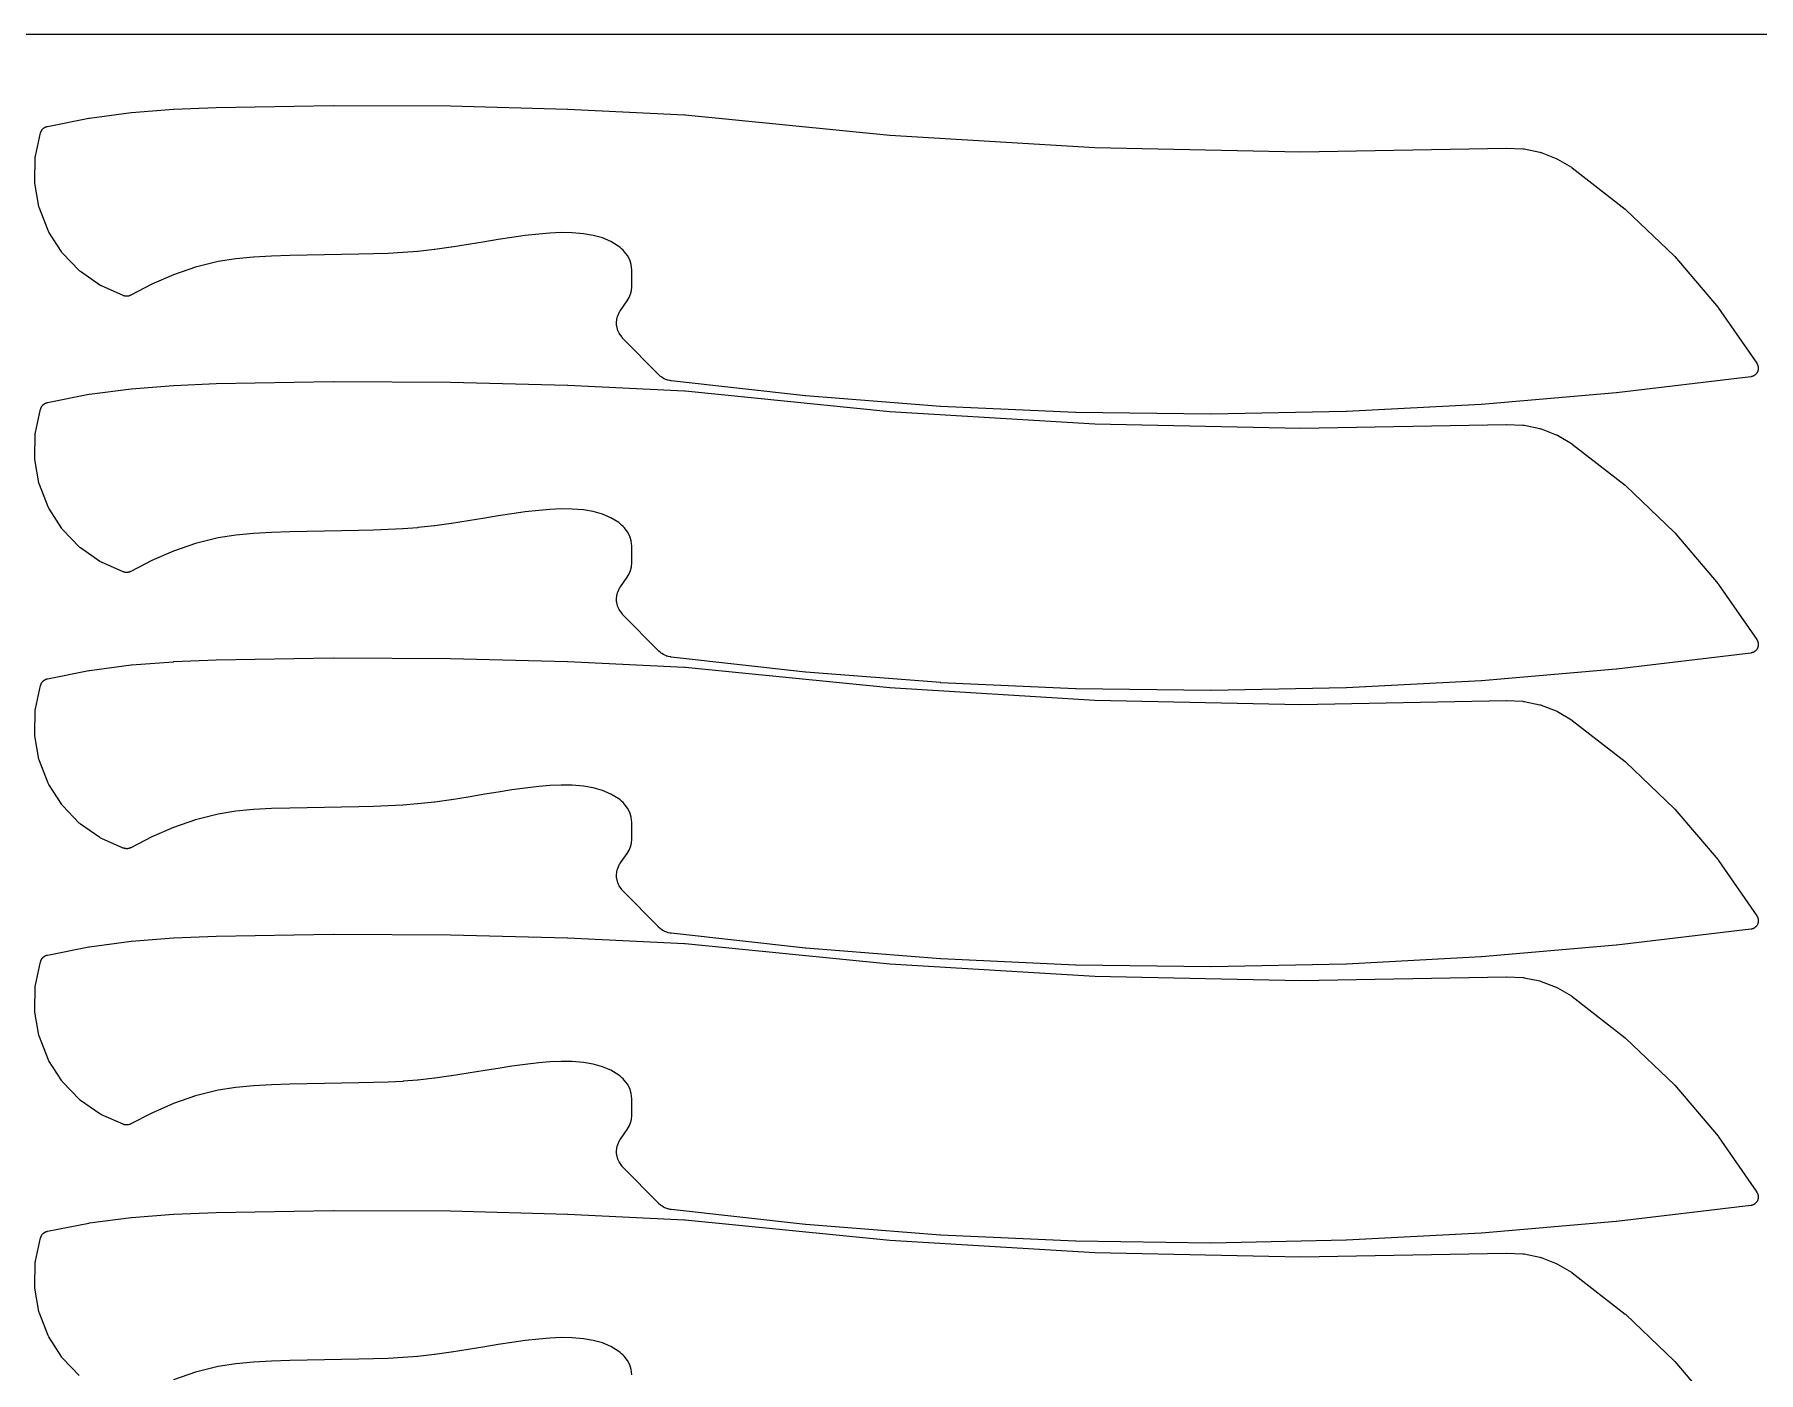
# Model space of a CAD drawing. Header units: metres. Extents: x 0 to 3000, y 0 to 1240.
# Drawn here: x 798.9 to 1198.3, y 930 to 1240 of the extents above; entities that cross this region are included whole.
import ezdxf

# ---------------------------------------------------------------- set-up
doc = ezdxf.new("R2010")
doc.units = ezdxf.units.M

msp = doc.modelspace()

# ---------------------------------------------------------------- linework, layer by layer
at = {"color": 7}
msp.add_lwpolyline([(0, 0), (3000, 0), (3000, 1240), (0, 1240), (0, 0)], close=True, dxfattribs=at)
at = {"color": 1}
for points in [[(935.02, 1169.76), (935.01, 1169.78), (935, 1169.79), (934.95, 1169.86), (934.91, 1169.92), (934.31, 1170.79), (934.22, 1170.94), (934.14, 1171.1), (934.07, 1171.26), (934.02, 1171.43), (933.77, 1172.42), (933.72, 1172.64), (933.71, 1172.87), (933.71, 1173.1), (933.81, 1174.12), (933.83, 1174.29), (933.87, 1174.47), (933.93, 1174.63), (933.99, 1174.79), (934.44, 1175.75), (934.48, 1175.82), (934.52, 1175.89), (934.53, 1175.9), (934.54, 1175.92), (934.58, 1175.99), (934.62, 1176.05), (936.2, 1178.27), (936.67, 1179.05), (936.99, 1179.83), (937.18, 1180.65), (937.25, 1181.56), (937.25, 1185.43), (937.13, 1186.68), (936.81, 1187.77), (936.28, 1188.78), (935.52, 1189.75), (935.24, 1190.03), (934.89, 1190.35), (934.54, 1190.65), (934.23, 1190.9), (932.41, 1192.02), (930.43, 1192.85), (928.28, 1193.45), (926.04, 1193.84), (923.47, 1194.06), (920.9, 1194.09), (918.3, 1193.98), (915.68, 1193.75), (912.56, 1193.39), (909.44, 1192.96), (906.31, 1192.47), (903.17, 1191.96), (899.33, 1191.32), (899.32, 1191.32), (895.47, 1190.71), (895.44, 1190.71), (891.59, 1190.17), (891.54, 1190.17), (887.67, 1189.74), (887.61, 1189.73), (884.25, 1189.47), (884.2, 1189.46), (880.84, 1189.28), (880.8, 1189.28), (877.43, 1189.16), (877.41, 1189.16), (874.04, 1189.08), (874.03, 1189.08), (870.02, 1189), (870.02, 1189), (866.02, 1188.93), (862.02, 1188.86), (858.02, 1188.77), (853.8, 1188.65), (849.62, 1188.42), (845.49, 1188.02), (841.45, 1187.38), (836.2, 1186.08), (831.06, 1184.3), (826.05, 1182.12), (821.15, 1179.58), (821.14, 1179.57), (821.14, 1179.57), (821.05, 1179.53), (820.97, 1179.5), (820.96, 1179.49), (820.96, 1179.49), (820.87, 1179.46), (820.78, 1179.43), (820.78, 1179.43), (820.77, 1179.43), (820.68, 1179.41), (820.59, 1179.39), (820.58, 1179.39), (820.58, 1179.38), (820.49, 1179.37), (820.4, 1179.36), (820.39, 1179.36), (820.38, 1179.36), (820.29, 1179.36), (820.2, 1179.35), (820.19, 1179.35), (820.19, 1179.35), (820.1, 1179.36), (820, 1179.37), (820, 1179.37), (819.99, 1179.37), (819.9, 1179.38), (819.81, 1179.4), (819.8, 1179.4), (819.8, 1179.4), (819.71, 1179.42), (819.62, 1179.45), (819.62, 1179.45), (819.61, 1179.45), (819.52, 1179.48), (819.44, 1179.51), (819.43, 1179.52), (819.43, 1179.52), (814.35, 1181.73), (814.18, 1181.82), (814.01, 1181.92), (809.51, 1185.05), (809.35, 1185.17), (809.21, 1185.31), (805.41, 1189.26), (805.28, 1189.41), (805.16, 1189.57), (802.18, 1194.23), (802.08, 1194.4), (802, 1194.58), (799.99, 1199.74), (799.93, 1199.93), (799.89, 1200.12), (798.94, 1205.52), (798.91, 1205.71), (798.91, 1205.91), (799.03, 1211.39), (799.05, 1211.59), (799.08, 1211.78), (800.29, 1217.18), (800.31, 1217.26), (800.32, 1217.33), (800.33, 1217.35), (800.34, 1217.37), (800.36, 1217.44), (800.39, 1217.51), (800.4, 1217.53), (800.41, 1217.56), (800.44, 1217.62), (800.47, 1217.69), (800.49, 1217.71), (800.5, 1217.73), (800.54, 1217.79), (800.57, 1217.86), (800.59, 1217.88), (800.6, 1217.9), (800.65, 1217.96), (800.69, 1218.02), (800.71, 1218.03), (800.72, 1218.05), (800.77, 1218.11), (800.82, 1218.16), (800.84, 1218.18), (800.86, 1218.2), (800.91, 1218.24), (800.97, 1218.29), (800.99, 1218.31), (801.01, 1218.32), (801.07, 1218.37), (801.13, 1218.41), (801.15, 1218.42), (801.17, 1218.44), (801.23, 1218.47), (801.29, 1218.51), (801.32, 1218.52), (801.34, 1218.53), (801.4, 1218.56), (801.47, 1218.6), (801.49, 1218.6), (801.52, 1218.61), (801.59, 1218.64), (801.66, 1218.66), (801.68, 1218.67), (801.7, 1218.68), (801.77, 1218.69), (801.85, 1218.71), (811.44, 1220.63), (811.58, 1220.65), (821.24, 1221.92), (821.34, 1221.93), (831.07, 1222.69), (831.15, 1222.7), (840.94, 1223.1), (840.97, 1223.1), (840.99, 1223.1), (868.09, 1223.57), (868.13, 1223.57), (895.24, 1223.44), (895.28, 1223.44), (922.37, 1222.72), (922.41, 1222.72), (949.49, 1221.41), (949.54, 1221.41), (949.59, 1221.41), (997.03, 1216.67), (1044.56, 1213.8), (1092.17, 1212.8), (1139.83, 1213.67), (1139.89, 1213.67), (1139.95, 1213.67), (1143.69, 1213.51), (1143.86, 1213.49), (1144.02, 1213.47), (1147.65, 1212.71), (1147.81, 1212.67), (1147.96, 1212.62), (1151.43, 1211.28), (1151.58, 1211.21), (1151.73, 1211.14), (1154.96, 1209.25), (1154.98, 1209.23), (1155.01, 1209.21), (1155.07, 1209.17), (1155.12, 1209.14), (1155.15, 1209.12), (1155.17, 1209.1), (1167.42, 1199.55), (1167.58, 1199.41), (1178.77, 1188.7), (1178.91, 1188.55), (1188.96, 1176.76), (1189.08, 1176.6), (1197.91, 1163.82), (1197.96, 1163.74), (1198.01, 1163.66), (1198.01, 1163.65), (1198.01, 1163.65), (1198.06, 1163.57), (1198.1, 1163.48), (1198.1, 1163.48), (1198.1, 1163.47), (1198.13, 1163.39), (1198.17, 1163.3), (1198.17, 1163.29), (1198.17, 1163.29), (1198.19, 1163.2), (1198.22, 1163.11), (1198.22, 1163.1), (1198.22, 1163.1), (1198.24, 1163.01), (1198.25, 1162.92), (1198.25, 1162.91), (1198.25, 1162.91), (1198.26, 1162.81), (1198.26, 1162.72), (1198.26, 1162.71), (1198.26, 1162.71), (1198.26, 1162.62), (1198.26, 1162.52), (1198.26, 1162.52), (1198.26, 1162.51), (1198.25, 1162.42), (1198.23, 1162.33), (1198.23, 1162.32), (1198.23, 1162.32), (1198.21, 1162.23), (1198.19, 1162.14), (1198.19, 1162.13), (1198.19, 1162.13), (1198.16, 1162.04), (1198.13, 1161.95), (1198.13, 1161.95), (1198.12, 1161.94), (1198.09, 1161.86), (1198.05, 1161.77), (1198.05, 1161.77), (1198.04, 1161.76), (1198, 1161.68), (1197.95, 1161.6), (1197.95, 1161.6), (1197.94, 1161.59), (1197.89, 1161.52), (1197.84, 1161.44), (1197.83, 1161.44), (1197.83, 1161.43), (1197.77, 1161.36), (1197.71, 1161.29), (1197.7, 1161.29), (1197.7, 1161.29), (1197.63, 1161.22), (1197.57, 1161.16), (1197.56, 1161.16), (1197.56, 1161.15), (1197.48, 1161.1), (1197.41, 1161.04), (1197.41, 1161.04), (1197.4, 1161.03), (1197.32, 1160.98), (1197.24, 1160.93), (1197.24, 1160.93), (1197.23, 1160.93), (1197.15, 1160.89), (1197.07, 1160.85), (1197.06, 1160.85), (1197.06, 1160.84), (1196.97, 1160.81), (1196.88, 1160.78), (1196.88, 1160.78), (1196.87, 1160.77), (1196.78, 1160.75), (1196.7, 1160.73), (1196.69, 1160.72), (1196.69, 1160.72), (1196.59, 1160.71), (1196.5, 1160.69), (1165.39, 1156.98), (1165.33, 1156.98), (1134.14, 1154.29), (1134.08, 1154.29), (1102.83, 1152.63), (1102.77, 1152.63), (1071.5, 1152), (1071.43, 1152), (1040.16, 1152.4), (1040.09, 1152.4), (1008.84, 1153.82), (1008.77, 1153.83), (977.57, 1156.28), (977.5, 1156.29), (946.37, 1159.77), (946.37, 1159.77), (946.36, 1159.77), (946.27, 1159.78), (946.17, 1159.8), (946.17, 1159.8), (946.17, 1159.8), (945.68, 1159.9), (945.52, 1159.94), (945.36, 1160), (944.9, 1160.18), (944.75, 1160.25), (944.6, 1160.33), (944.18, 1160.59), (944.04, 1160.68), (943.91, 1160.78), (943.53, 1161.11), (943.47, 1161.17), (943.41, 1161.22), (935.13, 1169.65), (935.08, 1169.71), (935.02, 1169.76)], [(935.02, 1105.76), (935.01, 1105.78), (935, 1105.79), (934.95, 1105.86), (934.91, 1105.92), (934.31, 1106.79), (934.22, 1106.94), (934.14, 1107.1), (934.07, 1107.26), (934.02, 1107.43), (933.77, 1108.42), (933.72, 1108.64), (933.71, 1108.87), (933.71, 1109.1), (933.81, 1110.12), (933.83, 1110.29), (933.87, 1110.47), (933.93, 1110.63), (933.99, 1110.79), (934.44, 1111.75), (934.48, 1111.82), (934.52, 1111.89), (934.53, 1111.9), (934.54, 1111.92), (934.58, 1111.99), (934.62, 1112.05), (936.2, 1114.27), (936.67, 1115.05), (936.99, 1115.83), (937.18, 1116.65), (937.25, 1117.56), (937.25, 1121.43), (937.13, 1122.68), (936.81, 1123.77), (936.28, 1124.78), (935.52, 1125.75), (935.24, 1126.03), (934.89, 1126.35), (934.54, 1126.65), (934.23, 1126.9), (932.41, 1128.02), (930.43, 1128.85), (928.28, 1129.45), (926.04, 1129.84), (923.47, 1130.06), (920.9, 1130.09), (918.3, 1129.98), (915.68, 1129.75), (912.56, 1129.39), (909.44, 1128.96), (906.31, 1128.47), (903.17, 1127.96), (899.33, 1127.32), (899.32, 1127.32), (895.47, 1126.71), (895.44, 1126.71), (891.59, 1126.17), (891.54, 1126.17), (887.67, 1125.74), (887.61, 1125.73), (884.25, 1125.47), (884.2, 1125.46), (880.84, 1125.28), (880.8, 1125.28), (877.43, 1125.16), (877.41, 1125.16), (874.04, 1125.08), (874.03, 1125.08), (870.02, 1125), (870.02, 1125), (866.02, 1124.93), (862.02, 1124.86), (858.02, 1124.77), (853.8, 1124.65), (849.62, 1124.42), (845.49, 1124.02), (841.45, 1123.38), (836.2, 1122.08), (831.06, 1120.3), (826.05, 1118.12), (821.15, 1115.58), (821.14, 1115.57), (821.14, 1115.57), (821.05, 1115.53), (820.97, 1115.5), (820.96, 1115.49), (820.96, 1115.49), (820.87, 1115.46), (820.78, 1115.43), (820.78, 1115.43), (820.77, 1115.43), (820.68, 1115.41), (820.59, 1115.39), (820.58, 1115.39), (820.58, 1115.38), (820.49, 1115.37), (820.4, 1115.36), (820.39, 1115.36), (820.38, 1115.36), (820.29, 1115.36), (820.2, 1115.35), (820.19, 1115.35), (820.19, 1115.35), (820.1, 1115.36), (820, 1115.37), (820, 1115.37), (819.99, 1115.37), (819.9, 1115.38), (819.81, 1115.4), (819.8, 1115.4), (819.8, 1115.4), (819.71, 1115.42), (819.62, 1115.45), (819.62, 1115.45), (819.61, 1115.45), (819.52, 1115.48), (819.44, 1115.51), (819.43, 1115.52), (819.43, 1115.52), (814.35, 1117.73), (814.18, 1117.82), (814.01, 1117.92), (809.51, 1121.05), (809.35, 1121.17), (809.21, 1121.31), (805.41, 1125.26), (805.28, 1125.41), (805.16, 1125.57), (802.18, 1130.23), (802.08, 1130.4), (802, 1130.58), (799.99, 1135.74), (799.93, 1135.93), (799.89, 1136.12), (798.94, 1141.52), (798.91, 1141.71), (798.91, 1141.91), (799.03, 1147.39), (799.05, 1147.59), (799.08, 1147.78), (800.29, 1153.18), (800.31, 1153.26), (800.32, 1153.33), (800.33, 1153.35), (800.34, 1153.37), (800.36, 1153.44), (800.39, 1153.51), (800.4, 1153.53), (800.41, 1153.56), (800.44, 1153.62), (800.47, 1153.69), (800.49, 1153.71), (800.5, 1153.73), (800.54, 1153.79), (800.57, 1153.86), (800.59, 1153.88), (800.6, 1153.9), (800.65, 1153.96), (800.69, 1154.02), (800.71, 1154.03), (800.72, 1154.05), (800.77, 1154.11), (800.82, 1154.16), (800.84, 1154.18), (800.86, 1154.2), (800.91, 1154.24), (800.97, 1154.29), (800.99, 1154.31), (801.01, 1154.32), (801.07, 1154.37), (801.13, 1154.41), (801.15, 1154.42), (801.17, 1154.44), (801.23, 1154.47), (801.29, 1154.51), (801.32, 1154.52), (801.34, 1154.53), (801.4, 1154.56), (801.47, 1154.6), (801.49, 1154.6), (801.52, 1154.61), (801.59, 1154.64), (801.66, 1154.66), (801.68, 1154.67), (801.7, 1154.68), (801.77, 1154.69), (801.85, 1154.71), (811.44, 1156.63), (811.58, 1156.65), (821.24, 1157.92), (821.34, 1157.93), (831.07, 1158.69), (831.15, 1158.7), (840.94, 1159.1), (840.97, 1159.1), (840.99, 1159.1), (868.09, 1159.57), (868.13, 1159.57), (895.24, 1159.44), (895.28, 1159.44), (922.37, 1158.72), (922.41, 1158.72), (949.49, 1157.41), (949.54, 1157.41), (949.59, 1157.41), (997.03, 1152.67), (1044.56, 1149.8), (1092.17, 1148.8), (1139.83, 1149.67), (1139.89, 1149.67), (1139.95, 1149.67), (1143.69, 1149.51), (1143.86, 1149.49), (1144.02, 1149.47), (1147.65, 1148.71), (1147.81, 1148.67), (1147.96, 1148.62), (1151.43, 1147.28), (1151.58, 1147.21), (1151.73, 1147.14), (1154.96, 1145.25), (1154.98, 1145.23), (1155.01, 1145.21), (1155.07, 1145.17), (1155.12, 1145.14), (1155.15, 1145.12), (1155.17, 1145.1), (1167.42, 1135.55), (1167.58, 1135.41), (1178.77, 1124.7), (1178.91, 1124.55), (1188.96, 1112.76), (1189.08, 1112.6), (1197.91, 1099.82), (1197.96, 1099.74), (1198.01, 1099.66), (1198.01, 1099.65), (1198.01, 1099.65), (1198.06, 1099.57), (1198.1, 1099.48), (1198.1, 1099.48), (1198.1, 1099.47), (1198.13, 1099.39), (1198.17, 1099.3), (1198.17, 1099.29), (1198.17, 1099.29), (1198.19, 1099.2), (1198.22, 1099.11), (1198.22, 1099.1), (1198.22, 1099.1), (1198.24, 1099.01), (1198.25, 1098.92), (1198.25, 1098.91), (1198.25, 1098.91), (1198.26, 1098.81), (1198.26, 1098.72), (1198.26, 1098.71), (1198.26, 1098.71), (1198.26, 1098.62), (1198.26, 1098.52), (1198.26, 1098.52), (1198.26, 1098.51), (1198.25, 1098.42), (1198.23, 1098.33), (1198.23, 1098.32), (1198.23, 1098.32), (1198.21, 1098.23), (1198.19, 1098.14), (1198.19, 1098.13), (1198.19, 1098.13), (1198.16, 1098.04), (1198.13, 1097.95), (1198.13, 1097.95), (1198.12, 1097.94), (1198.09, 1097.86), (1198.05, 1097.77), (1198.05, 1097.77), (1198.04, 1097.76), (1198, 1097.68), (1197.95, 1097.6), (1197.95, 1097.6), (1197.94, 1097.59), (1197.89, 1097.52), (1197.84, 1097.44), (1197.83, 1097.44), (1197.83, 1097.43), (1197.77, 1097.36), (1197.71, 1097.29), (1197.7, 1097.29), (1197.7, 1097.29), (1197.63, 1097.22), (1197.57, 1097.16), (1197.56, 1097.16), (1197.56, 1097.15), (1197.48, 1097.1), (1197.41, 1097.04), (1197.41, 1097.04), (1197.4, 1097.03), (1197.32, 1096.98), (1197.24, 1096.93), (1197.24, 1096.93), (1197.23, 1096.93), (1197.15, 1096.89), (1197.07, 1096.85), (1197.06, 1096.85), (1197.06, 1096.84), (1196.97, 1096.81), (1196.88, 1096.78), (1196.88, 1096.78), (1196.87, 1096.77), (1196.78, 1096.75), (1196.7, 1096.73), (1196.69, 1096.72), (1196.69, 1096.72), (1196.59, 1096.71), (1196.5, 1096.69), (1165.39, 1092.98), (1165.33, 1092.98), (1134.14, 1090.29), (1134.08, 1090.29), (1102.83, 1088.63), (1102.77, 1088.63), (1071.5, 1088), (1071.43, 1088), (1040.16, 1088.4), (1040.09, 1088.4), (1008.84, 1089.82), (1008.77, 1089.83), (977.57, 1092.28), (977.5, 1092.29), (946.37, 1095.77), (946.37, 1095.77), (946.36, 1095.77), (946.27, 1095.78), (946.17, 1095.8), (946.17, 1095.8), (946.17, 1095.8), (945.68, 1095.9), (945.52, 1095.94), (945.36, 1096), (944.9, 1096.18), (944.75, 1096.25), (944.6, 1096.33), (944.18, 1096.59), (944.04, 1096.68), (943.91, 1096.78), (943.53, 1097.11), (943.47, 1097.17), (943.41, 1097.22), (935.13, 1105.65), (935.08, 1105.71), (935.02, 1105.76)], [(935.02, 1041.76), (935.01, 1041.78), (935, 1041.79), (934.95, 1041.86), (934.91, 1041.92), (934.31, 1042.79), (934.22, 1042.94), (934.14, 1043.1), (934.07, 1043.26), (934.02, 1043.43), (933.77, 1044.42), (933.72, 1044.64), (933.71, 1044.87), (933.71, 1045.1), (933.81, 1046.12), (933.83, 1046.29), (933.87, 1046.47), (933.93, 1046.63), (933.99, 1046.79), (934.44, 1047.75), (934.48, 1047.82), (934.52, 1047.89), (934.53, 1047.9), (934.54, 1047.92), (934.58, 1047.99), (934.62, 1048.05), (936.2, 1050.27), (936.67, 1051.05), (936.99, 1051.83), (937.18, 1052.65), (937.25, 1053.56), (937.25, 1057.43), (937.13, 1058.68), (936.81, 1059.77), (936.28, 1060.78), (935.52, 1061.75), (935.24, 1062.03), (934.89, 1062.35), (934.54, 1062.65), (934.23, 1062.9), (932.41, 1064.02), (930.43, 1064.85), (928.28, 1065.45), (926.04, 1065.84), (923.47, 1066.06), (920.9, 1066.09), (918.3, 1065.98), (915.68, 1065.75), (912.56, 1065.39), (909.44, 1064.96), (906.31, 1064.47), (903.17, 1063.96), (899.33, 1063.32), (899.32, 1063.32), (895.47, 1062.71), (895.44, 1062.71), (891.59, 1062.17), (891.54, 1062.17), (887.67, 1061.74), (887.61, 1061.73), (884.25, 1061.47), (884.2, 1061.46), (880.84, 1061.28), (880.8, 1061.28), (877.43, 1061.16), (877.41, 1061.16), (874.04, 1061.08), (874.03, 1061.08), (870.02, 1061), (870.02, 1061), (866.02, 1060.93), (862.02, 1060.86), (858.02, 1060.77), (853.8, 1060.65), (849.62, 1060.42), (845.49, 1060.02), (841.45, 1059.38), (836.2, 1058.08), (831.06, 1056.3), (826.05, 1054.12), (821.15, 1051.58), (821.14, 1051.57), (821.14, 1051.57), (821.05, 1051.53), (820.97, 1051.5), (820.96, 1051.49), (820.96, 1051.49), (820.87, 1051.46), (820.78, 1051.43), (820.78, 1051.43), (820.77, 1051.43), (820.68, 1051.41), (820.59, 1051.39), (820.58, 1051.39), (820.58, 1051.38), (820.49, 1051.37), (820.4, 1051.36), (820.39, 1051.36), (820.38, 1051.36), (820.29, 1051.36), (820.2, 1051.35), (820.19, 1051.35), (820.19, 1051.35), (820.1, 1051.36), (820, 1051.37), (820, 1051.37), (819.99, 1051.37), (819.9, 1051.38), (819.81, 1051.4), (819.8, 1051.4), (819.8, 1051.4), (819.71, 1051.42), (819.62, 1051.45), (819.62, 1051.45), (819.61, 1051.45), (819.52, 1051.48), (819.44, 1051.51), (819.43, 1051.52), (819.43, 1051.52), (814.35, 1053.73), (814.18, 1053.82), (814.01, 1053.92), (809.51, 1057.05), (809.35, 1057.17), (809.21, 1057.31), (805.41, 1061.26), (805.28, 1061.41), (805.16, 1061.57), (802.18, 1066.23), (802.08, 1066.4), (802, 1066.58), (799.99, 1071.74), (799.93, 1071.93), (799.89, 1072.12), (798.94, 1077.52), (798.91, 1077.71), (798.91, 1077.91), (799.03, 1083.39), (799.05, 1083.59), (799.08, 1083.78), (800.29, 1089.18), (800.31, 1089.26), (800.32, 1089.33), (800.33, 1089.35), (800.34, 1089.37), (800.36, 1089.44), (800.39, 1089.51), (800.4, 1089.53), (800.41, 1089.56), (800.44, 1089.62), (800.47, 1089.69), (800.49, 1089.71), (800.5, 1089.73), (800.54, 1089.79), (800.57, 1089.86), (800.59, 1089.88), (800.6, 1089.9), (800.65, 1089.96), (800.69, 1090.02), (800.71, 1090.03), (800.72, 1090.05), (800.77, 1090.11), (800.82, 1090.16), (800.84, 1090.18), (800.86, 1090.2), (800.91, 1090.24), (800.97, 1090.29), (800.99, 1090.31), (801.01, 1090.32), (801.07, 1090.37), (801.13, 1090.41), (801.15, 1090.42), (801.17, 1090.44), (801.23, 1090.47), (801.29, 1090.51), (801.32, 1090.52), (801.34, 1090.53), (801.4, 1090.56), (801.47, 1090.6), (801.49, 1090.6), (801.52, 1090.61), (801.59, 1090.64), (801.66, 1090.66), (801.68, 1090.67), (801.7, 1090.68), (801.77, 1090.69), (801.85, 1090.71), (811.44, 1092.63), (811.58, 1092.65), (821.24, 1093.92), (821.34, 1093.93), (831.07, 1094.69), (831.15, 1094.7), (840.94, 1095.1), (840.97, 1095.1), (840.99, 1095.1), (868.09, 1095.57), (868.13, 1095.57), (895.24, 1095.44), (895.28, 1095.44), (922.37, 1094.72), (922.41, 1094.72), (949.49, 1093.41), (949.54, 1093.41), (949.59, 1093.41), (997.03, 1088.67), (1044.56, 1085.8), (1092.17, 1084.8), (1139.83, 1085.67), (1139.89, 1085.67), (1139.95, 1085.67), (1143.69, 1085.51), (1143.86, 1085.49), (1144.02, 1085.47), (1147.65, 1084.71), (1147.81, 1084.67), (1147.96, 1084.62), (1151.43, 1083.28), (1151.58, 1083.21), (1151.73, 1083.14), (1154.96, 1081.25), (1154.98, 1081.23), (1155.01, 1081.21), (1155.07, 1081.17), (1155.12, 1081.14), (1155.15, 1081.12), (1155.17, 1081.1), (1167.42, 1071.55), (1167.58, 1071.41), (1178.77, 1060.7), (1178.91, 1060.55), (1188.96, 1048.76), (1189.08, 1048.6), (1197.91, 1035.82), (1197.96, 1035.74), (1198.01, 1035.66), (1198.01, 1035.65), (1198.01, 1035.65), (1198.06, 1035.57), (1198.1, 1035.48), (1198.1, 1035.48), (1198.1, 1035.47), (1198.13, 1035.39), (1198.17, 1035.3), (1198.17, 1035.29), (1198.17, 1035.29), (1198.19, 1035.2), (1198.22, 1035.11), (1198.22, 1035.1), (1198.22, 1035.1), (1198.24, 1035.01), (1198.25, 1034.92), (1198.25, 1034.91), (1198.25, 1034.91), (1198.26, 1034.81), (1198.26, 1034.72), (1198.26, 1034.71), (1198.26, 1034.71), (1198.26, 1034.62), (1198.26, 1034.52), (1198.26, 1034.52), (1198.26, 1034.51), (1198.25, 1034.42), (1198.23, 1034.33), (1198.23, 1034.32), (1198.23, 1034.32), (1198.21, 1034.23), (1198.19, 1034.14), (1198.19, 1034.13), (1198.19, 1034.13), (1198.16, 1034.04), (1198.13, 1033.95), (1198.13, 1033.95), (1198.12, 1033.94), (1198.09, 1033.86), (1198.05, 1033.77), (1198.05, 1033.77), (1198.04, 1033.76), (1198, 1033.68), (1197.95, 1033.6), (1197.95, 1033.6), (1197.94, 1033.59), (1197.89, 1033.52), (1197.84, 1033.44), (1197.83, 1033.44), (1197.83, 1033.43), (1197.77, 1033.36), (1197.71, 1033.29), (1197.7, 1033.29), (1197.7, 1033.29), (1197.63, 1033.22), (1197.57, 1033.16), (1197.56, 1033.16), (1197.56, 1033.15), (1197.48, 1033.1), (1197.41, 1033.04), (1197.41, 1033.04), (1197.4, 1033.03), (1197.32, 1032.98), (1197.24, 1032.93), (1197.24, 1032.93), (1197.23, 1032.93), (1197.15, 1032.89), (1197.07, 1032.85), (1197.06, 1032.85), (1197.06, 1032.84), (1196.97, 1032.81), (1196.88, 1032.78), (1196.88, 1032.78), (1196.87, 1032.77), (1196.78, 1032.75), (1196.7, 1032.73), (1196.69, 1032.72), (1196.69, 1032.72), (1196.59, 1032.71), (1196.5, 1032.69), (1165.39, 1028.98), (1165.33, 1028.98), (1134.14, 1026.29), (1134.08, 1026.29), (1102.83, 1024.63), (1102.77, 1024.63), (1071.5, 1024), (1071.43, 1024), (1040.16, 1024.4), (1040.09, 1024.4), (1008.84, 1025.82), (1008.77, 1025.83), (977.57, 1028.28), (977.5, 1028.29), (946.37, 1031.77), (946.37, 1031.77), (946.36, 1031.77), (946.27, 1031.78), (946.17, 1031.8), (946.17, 1031.8), (946.17, 1031.8), (945.68, 1031.9), (945.52, 1031.94), (945.36, 1032), (944.9, 1032.18), (944.75, 1032.25), (944.6, 1032.33), (944.18, 1032.59), (944.04, 1032.68), (943.91, 1032.78), (943.53, 1033.11), (943.47, 1033.17), (943.41, 1033.22), (935.13, 1041.65), (935.08, 1041.71), (935.02, 1041.76)], [(935.02, 977.76), (935.01, 977.78), (935, 977.79), (934.95, 977.86), (934.91, 977.92), (934.31, 978.79), (934.22, 978.94), (934.14, 979.1), (934.07, 979.26), (934.02, 979.43), (933.77, 980.42), (933.72, 980.64), (933.71, 980.87), (933.71, 981.1), (933.81, 982.12), (933.83, 982.29), (933.87, 982.47), (933.93, 982.63), (933.99, 982.79), (934.44, 983.75), (934.48, 983.82), (934.52, 983.89), (934.53, 983.9), (934.54, 983.92), (934.58, 983.99), (934.62, 984.05), (936.2, 986.27), (936.67, 987.05), (936.99, 987.83), (937.18, 988.65), (937.25, 989.56), (937.25, 993.43), (937.13, 994.68), (936.81, 995.77), (936.28, 996.78), (935.52, 997.75), (935.24, 998.03), (934.89, 998.35), (934.54, 998.65), (934.23, 998.9), (932.41, 1000.02), (930.43, 1000.85), (928.28, 1001.45), (926.04, 1001.84), (923.47, 1002.06), (920.9, 1002.09), (918.3, 1001.98), (915.68, 1001.75), (912.56, 1001.39), (909.44, 1000.96), (906.31, 1000.47), (903.17, 999.96), (899.33, 999.32), (899.32, 999.32), (895.47, 998.71), (895.44, 998.71), (891.59, 998.17), (891.54, 998.17), (887.67, 997.74), (887.61, 997.73), (884.25, 997.47), (884.2, 997.46), (880.84, 997.28), (880.8, 997.28), (877.43, 997.16), (877.41, 997.16), (874.04, 997.08), (874.03, 997.08), (870.02, 997), (870.02, 997), (866.02, 996.93), (862.02, 996.86), (858.02, 996.77), (853.8, 996.65), (849.62, 996.42), (845.49, 996.02), (841.45, 995.38), (836.2, 994.08), (831.06, 992.3), (826.05, 990.12), (821.15, 987.58), (821.14, 987.57), (821.14, 987.57), (821.05, 987.53), (820.97, 987.5), (820.96, 987.49), (820.96, 987.49), (820.87, 987.46), (820.78, 987.43), (820.78, 987.43), (820.77, 987.43), (820.68, 987.41), (820.59, 987.39), (820.58, 987.39), (820.58, 987.38), (820.49, 987.37), (820.4, 987.36), (820.39, 987.36), (820.38, 987.36), (820.29, 987.36), (820.2, 987.35), (820.19, 987.35), (820.19, 987.35), (820.1, 987.36), (820, 987.37), (820, 987.37), (819.99, 987.37), (819.9, 987.38), (819.81, 987.4), (819.8, 987.4), (819.8, 987.4), (819.71, 987.42), (819.62, 987.45), (819.62, 987.45), (819.61, 987.45), (819.52, 987.48), (819.44, 987.51), (819.43, 987.52), (819.43, 987.52), (814.35, 989.73), (814.18, 989.82), (814.01, 989.92), (809.51, 993.05), (809.35, 993.17), (809.21, 993.31), (805.41, 997.26), (805.28, 997.41), (805.16, 997.57), (802.18, 1002.23), (802.08, 1002.4), (802, 1002.58), (799.99, 1007.74), (799.93, 1007.93), (799.89, 1008.12), (798.94, 1013.52), (798.91, 1013.71), (798.91, 1013.91), (799.03, 1019.39), (799.05, 1019.59), (799.08, 1019.78), (800.29, 1025.18), (800.31, 1025.26), (800.32, 1025.33), (800.33, 1025.35), (800.34, 1025.37), (800.36, 1025.44), (800.39, 1025.51), (800.4, 1025.53), (800.41, 1025.56), (800.44, 1025.62), (800.47, 1025.69), (800.49, 1025.71), (800.5, 1025.73), (800.54, 1025.79), (800.57, 1025.86), (800.59, 1025.88), (800.6, 1025.9), (800.65, 1025.96), (800.69, 1026.02), (800.71, 1026.03), (800.72, 1026.05), (800.77, 1026.11), (800.82, 1026.16), (800.84, 1026.18), (800.86, 1026.2), (800.91, 1026.24), (800.97, 1026.29), (800.99, 1026.31), (801.01, 1026.32), (801.07, 1026.37), (801.13, 1026.41), (801.15, 1026.42), (801.17, 1026.44), (801.23, 1026.47), (801.29, 1026.51), (801.32, 1026.52), (801.34, 1026.53), (801.4, 1026.56), (801.47, 1026.6), (801.49, 1026.6), (801.52, 1026.61), (801.59, 1026.64), (801.66, 1026.66), (801.68, 1026.67), (801.7, 1026.68), (801.77, 1026.69), (801.85, 1026.71), (811.44, 1028.63), (811.58, 1028.65), (821.24, 1029.92), (821.34, 1029.93), (831.07, 1030.69), (831.15, 1030.7), (840.94, 1031.1), (840.97, 1031.1), (840.99, 1031.1), (868.09, 1031.57), (868.13, 1031.57), (895.24, 1031.44), (895.28, 1031.44), (922.37, 1030.72), (922.41, 1030.72), (949.49, 1029.41), (949.54, 1029.41), (949.59, 1029.41), (997.03, 1024.67), (1044.56, 1021.8), (1092.17, 1020.8), (1139.83, 1021.67), (1139.89, 1021.67), (1139.95, 1021.67), (1143.69, 1021.51), (1143.86, 1021.49), (1144.02, 1021.47), (1147.65, 1020.71), (1147.81, 1020.67), (1147.96, 1020.62), (1151.43, 1019.28), (1151.58, 1019.21), (1151.73, 1019.14), (1154.96, 1017.25), (1154.98, 1017.23), (1155.01, 1017.21), (1155.07, 1017.17), (1155.12, 1017.14), (1155.15, 1017.12), (1155.17, 1017.1), (1167.42, 1007.55), (1167.58, 1007.41), (1178.77, 996.7), (1178.91, 996.55), (1188.96, 984.76), (1189.08, 984.6), (1197.91, 971.82), (1197.96, 971.74), (1198.01, 971.66), (1198.01, 971.65), (1198.01, 971.65), (1198.06, 971.57), (1198.1, 971.48), (1198.1, 971.48), (1198.1, 971.47), (1198.13, 971.39), (1198.17, 971.3), (1198.17, 971.29), (1198.17, 971.29), (1198.19, 971.2), (1198.22, 971.11), (1198.22, 971.1), (1198.22, 971.1), (1198.24, 971.01), (1198.25, 970.92), (1198.25, 970.91), (1198.25, 970.91), (1198.26, 970.81), (1198.26, 970.72), (1198.26, 970.71), (1198.26, 970.71), (1198.26, 970.62), (1198.26, 970.52), (1198.26, 970.52), (1198.26, 970.51), (1198.25, 970.42), (1198.23, 970.33), (1198.23, 970.32), (1198.23, 970.32), (1198.21, 970.23), (1198.19, 970.14), (1198.19, 970.13), (1198.19, 970.13), (1198.16, 970.04), (1198.13, 969.95), (1198.13, 969.95), (1198.12, 969.94), (1198.09, 969.86), (1198.05, 969.77), (1198.05, 969.77), (1198.04, 969.76), (1198, 969.68), (1197.95, 969.6), (1197.95, 969.6), (1197.94, 969.59), (1197.89, 969.52), (1197.84, 969.44), (1197.83, 969.44), (1197.83, 969.43), (1197.77, 969.36), (1197.71, 969.29), (1197.7, 969.29), (1197.7, 969.29), (1197.63, 969.22), (1197.57, 969.16), (1197.56, 969.16), (1197.56, 969.15), (1197.48, 969.1), (1197.41, 969.04), (1197.41, 969.04), (1197.4, 969.03), (1197.32, 968.98), (1197.24, 968.93), (1197.24, 968.93), (1197.23, 968.93), (1197.15, 968.89), (1197.07, 968.85), (1197.06, 968.85), (1197.06, 968.84), (1196.97, 968.81), (1196.88, 968.78), (1196.88, 968.78), (1196.87, 968.77), (1196.78, 968.75), (1196.7, 968.73), (1196.69, 968.72), (1196.69, 968.72), (1196.59, 968.71), (1196.5, 968.69), (1165.39, 964.98), (1165.33, 964.98), (1134.14, 962.29), (1134.08, 962.29), (1102.83, 960.63), (1102.77, 960.63), (1071.5, 960), (1071.43, 960), (1040.16, 960.4), (1040.09, 960.4), (1008.84, 961.82), (1008.77, 961.83), (977.57, 964.28), (977.5, 964.29), (946.37, 967.77), (946.37, 967.77), (946.36, 967.77), (946.27, 967.78), (946.17, 967.8), (946.17, 967.8), (946.17, 967.8), (945.68, 967.9), (945.52, 967.94), (945.36, 968), (944.9, 968.18), (944.75, 968.25), (944.6, 968.33), (944.18, 968.59), (944.04, 968.68), (943.91, 968.78), (943.53, 969.11), (943.47, 969.17), (943.41, 969.22), (935.13, 977.65), (935.08, 977.71), (935.02, 977.76)]]:
    msp.add_lwpolyline(points, close=True, dxfattribs=at)
for points in [[(809.21, 929.31), (805.41, 933.26), (805.28, 933.41), (805.16, 933.57), (802.18, 938.23), (802.08, 938.4), (802, 938.58), (799.99, 943.74), (799.93, 943.93), (799.89, 944.12), (798.94, 949.52), (798.91, 949.71), (798.91, 949.91), (799.03, 955.39), (799.05, 955.59), (799.08, 955.78), (800.29, 961.18), (800.31, 961.26), (800.32, 961.33), (800.33, 961.35), (800.34, 961.37), (800.36, 961.44), (800.39, 961.51), (800.4, 961.53), (800.41, 961.56), (800.44, 961.62), (800.47, 961.69), (800.49, 961.71), (800.5, 961.73), (800.54, 961.79), (800.57, 961.86), (800.59, 961.88), (800.6, 961.9), (800.65, 961.96), (800.69, 962.02), (800.71, 962.03), (800.72, 962.05), (800.77, 962.11), (800.82, 962.16), (800.84, 962.18), (800.86, 962.2), (800.91, 962.24), (800.97, 962.29), (800.99, 962.31), (801.01, 962.32), (801.07, 962.37), (801.13, 962.41), (801.15, 962.42), (801.17, 962.44), (801.23, 962.47), (801.29, 962.51), (801.32, 962.52), (801.34, 962.53), (801.4, 962.56), (801.47, 962.6), (801.49, 962.6), (801.52, 962.61), (801.59, 962.64), (801.66, 962.66), (801.68, 962.67), (801.7, 962.68), (801.77, 962.69), (801.85, 962.71), (811.44, 964.63), (811.58, 964.65), (821.24, 965.92), (821.34, 965.93), (831.07, 966.69), (831.15, 966.7), (840.94, 967.1), (840.97, 967.1), (840.99, 967.1), (868.09, 967.57), (868.13, 967.57), (895.24, 967.44), (895.28, 967.44), (922.37, 966.72), (922.41, 966.72), (949.49, 965.41), (949.54, 965.41), (949.59, 965.41), (997.03, 960.67), (1044.56, 957.8), (1092.17, 956.8), (1139.83, 957.67), (1139.89, 957.67), (1139.95, 957.67), (1143.69, 957.51), (1143.86, 957.49), (1144.02, 957.47), (1147.65, 956.71), (1147.81, 956.67), (1147.96, 956.62), (1151.43, 955.28), (1151.58, 955.21), (1151.73, 955.14), (1154.96, 953.25), (1154.98, 953.23), (1155.01, 953.21), (1155.07, 953.17), (1155.12, 953.14), (1155.15, 953.12), (1155.17, 953.1), (1167.42, 943.55), (1167.58, 943.41), (1178.77, 932.7), (1178.91, 932.55), (1188.96, 920.76)], [(937.25, 929.43), (937.13, 930.68), (936.81, 931.77), (936.28, 932.78), (935.52, 933.75), (935.24, 934.03), (934.89, 934.35), (934.54, 934.65), (934.23, 934.9), (932.41, 936.02), (930.43, 936.85), (928.28, 937.45), (926.04, 937.84), (923.47, 938.06), (920.9, 938.09), (918.3, 937.98), (915.68, 937.75), (912.56, 937.39), (909.44, 936.96), (906.31, 936.47), (903.17, 935.96), (899.33, 935.32), (899.32, 935.32), (895.47, 934.71), (895.44, 934.71), (891.59, 934.17), (891.54, 934.17), (887.67, 933.74), (887.61, 933.73), (884.25, 933.47), (884.2, 933.46), (880.84, 933.28), (880.8, 933.28), (877.43, 933.16), (877.41, 933.16), (874.04, 933.08), (874.03, 933.08), (870.02, 933), (870.02, 933), (866.02, 932.93), (862.02, 932.86), (858.02, 932.77), (853.8, 932.65), (849.62, 932.42), (845.49, 932.02), (841.45, 931.38), (836.2, 930.08), (831.06, 928.3)]]:
    msp.add_lwpolyline(points, dxfattribs=at)

doc.saveas('drawing.dxf')
